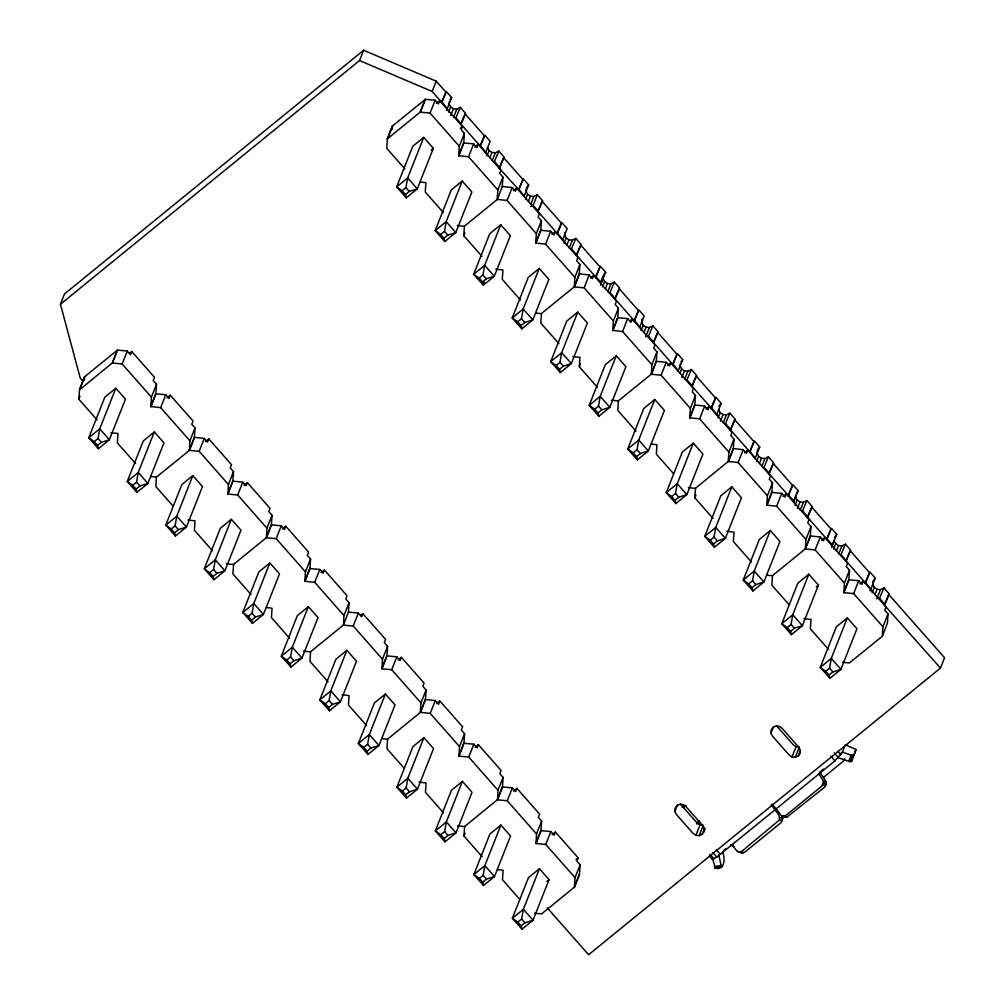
<?xml version="1.0" encoding="UTF-8"?>
<svg xmlns="http://www.w3.org/2000/svg" width="1005" height="1005" viewBox="0 0 1005 1005"><rect width="100%" height="100%" fill="white"/><g stroke="black" fill="none" stroke-linecap="round" stroke-linejoin="round"><path stroke-width="1.5" d="M97.02 419.826L78.855 399.224L79.508 389.827L84.521 376.862L117.422 350.054L127.246 351.072L130.512 354.765L131.781 351.549L154.519 377.34L153.25 380.568L156.504 384.262L155.863 393.659L150.763 406.535L160.662 407.628L189.92 440.818L189.43 450.378L199.166 451.308L228.437 484.498L227.934 494.058L237.683 494.988L266.941 528.178L266.451 537.75L276.187 538.667L305.457 571.858L304.804 581.254L314.703 582.347L343.961 615.537L343.471 625.11L353.207 626.04L382.478 659.23L381.975 668.79L391.724 669.719L420.982 702.91L420.341 712.294L430.228 713.399L459.499 746.589L458.996 756.149L468.745 757.079L498.003 790.269L497.513 799.829L507.249 800.759L536.519 833.949L536.017 843.509L545.765 844.439L575.023 877.629L574.458 887.114L541.557 913.909L534.522 913.168M84.382 380.078L84.521 376.862M150.763 406.535L151.416 397.138L156.504 384.262M189.279 450.215L194.367 437.338L195.02 427.942L191.754 424.248L193.035 421.02L170.297 395.229L167.044 397.88M227.783 493.895L232.884 481.018L233.524 471.621L230.271 467.928L231.539 464.712L208.801 438.909L205.56 441.559M226.439 563.717L233.549 564.546L232.896 573.943L251.062 594.545M233.474 564.471L266.375 537.662L271.4 524.698L272.041 515.301L268.775 511.608L270.056 508.392L247.318 482.588L244.064 485.239M304.804 581.254L309.904 568.378L310.558 558.981L307.291 555.288L308.56 552.072L285.822 526.268L282.581 528.919M343.471 625.11L348.421 612.058L349.062 602.661L345.808 598.967L347.077 595.751L324.339 569.948L321.085 572.599M842.416 662.308L849.376 662.973L882.352 636.253L882.93 626.781L853.66 593.591L843.924 592.661L844.414 583.088L815.156 549.898L805.407 548.981L805.909 539.409L776.639 506.219L766.752 505.126L767.393 495.729L738.135 462.539L728.236 461.446L728.889 452.049L699.618 418.859L689.731 417.766L690.372 408.369L661.114 375.179L651.366 374.249L651.868 364.689L622.598 331.499L612.711 330.394L613.352 321.01L584.093 287.819L574.345 286.89L574.847 277.33L545.577 244.14L535.69 243.034L536.331 233.65L507.073 200.46L497.174 199.354L497.827 189.97L468.556 156.78L458.669 155.675L463.757 142.798L464.411 133.401L461.144 129.708L462.426 126.492L439.688 100.688L438.406 103.917L435.152 100.211L425.404 99.294L392.427 126.014L387.402 138.979L386.762 148.363L404.915 168.966M392.289 129.23L392.503 126.09M381.825 668.614L386.925 655.737L387.578 646.353L384.312 642.647L385.593 639.431L362.843 613.64L360.682 615.399M449.248 101.693L449.097 103.879L450.592 106.869L453.418 108.791L456.823 109.118L460.315 107.397L465.617 113.402L460.968 124.394M458.669 155.675L459.31 146.278L464.411 133.401M420.341 712.294L425.442 699.417L426.082 690.033L422.829 686.327L424.097 683.111L401.359 657.32L398.106 659.958M481.935 256.325L463.782 235.723L464.423 226.339L457.313 225.497M458.845 755.974L463.946 743.097L464.599 733.713L461.333 730.007L462.614 726.791L439.863 701L436.622 703.638M497.324 199.53L502.274 186.478L502.915 177.081L499.661 173.388L500.93 170.172L478.192 144.381L474.95 147.019M482.124 856.637L463.958 836.034L464.611 826.638L457.501 825.809M526.344 187.96L526.118 191.239L527.612 194.241L530.452 196.151L533.843 196.478L537.336 194.756L542.637 200.761L537.989 211.754M464.536 826.55L497.437 799.741L502.462 786.777L503.103 777.393L499.849 773.699L501.118 770.471L478.38 744.68L475.126 747.318M535.69 243.034L540.778 230.158L541.431 220.773L538.165 217.067L539.446 213.851L516.708 188.061L513.455 190.699M564.772 232.733L564.622 234.919L566.129 237.921L568.956 239.831L572.348 240.157L575.852 238.436L581.141 244.454L576.493 255.433M535.866 843.346L540.966 830.469L541.62 821.072L538.353 817.379L539.635 814.151L516.884 788.36L513.643 791.01M541.368 313.61L574.27 286.802L579.295 273.837L579.935 264.453L576.682 260.747L577.95 257.531L555.212 231.74L551.971 234.379M597.473 387.377L579.307 366.775L579.96 357.378L572.85 356.549M600.5 285.244L603.289 276.413M579.483 874.149L574.458 887.114L579.483 874.149L580.124 864.752L576.87 861.059L578.139 857.83L555.401 832.04L552.147 834.69M612.711 330.394L617.811 317.517L618.452 308.133L615.198 304.427L616.467 301.211L593.729 275.42L590.475 278.058M641.718 321.185L641.868 319.012M611.354 400.229L618.314 400.882L651.29 374.161L656.315 361.21L656.969 351.813L653.702 348.119L654.984 344.891L632.233 319.1L630.072 320.859M680.31 363.785L680.159 365.958L681.654 368.961L684.493 370.883L687.885 371.197L691.377 369.488L696.679 375.493L692.03 386.485M689.731 417.766L694.832 404.889L695.473 395.493L692.219 391.799L693.488 388.571L670.75 362.78L667.496 365.431M712.997 518.417L694.844 497.814L695.485 488.417L688.375 487.588M674.858 811.437L675.071 808.259L676.905 805.671L679.87 804.352L683.174 804.666L685.925 806.525L702.746 825.608L704.203 828.522L703.99 831.7L702.143 834.288L699.178 835.607L695.887 835.293L693.136 833.434L676.315 814.352L674.858 811.437L677.408 805.005M706.013 409.11L709.254 406.46L732.004 432.263L730.723 435.479L733.989 439.172L733.336 448.569L728.386 461.609M757.406 450.052L757.18 453.33L758.674 456.32L761.514 458.242L764.906 458.569L768.398 456.848L773.699 462.853L769.051 473.845M766.752 505.126L771.853 492.249L772.493 482.852L769.24 479.159L770.508 475.943L747.77 450.139L744.517 452.79M770.961 733.135L771.187 729.957L773.021 727.369L775.986 726.05L779.29 726.364L782.028 728.223L798.849 747.305L800.319 750.207L800.093 753.386L798.259 755.986L795.294 757.305L791.99 756.991L789.252 755.132L772.418 736.049L770.961 733.135L773.511 726.703M793.586 502.324L795.834 494.824M805.256 548.805L810.357 535.929L811.01 526.532L807.744 522.839L809.025 519.623L786.274 493.819L783.033 496.47M843.773 592.485L848.873 579.609L849.514 570.212L846.26 566.519L847.529 563.303L824.791 537.499L821.537 540.15M872.93 581.091L872.704 584.37L874.212 587.372L877.038 589.282L880.443 589.608L883.935 587.887L889.224 593.892L884.576 604.884M882.352 636.253L887.377 623.288L888.031 613.904L884.764 610.198L886.046 606.982L863.295 581.192L860.054 583.83M732.482 844.489C734.391 847.617 737.431 854.476 742.105 851.084L779.453 819.904L779.139 815.356L771.25 804.93M737.444 851.449L741.904 852.918L745.044 851.989L780.973 822.706L782.795 818.459L782.066 816.261M98.389 448.682L97.56 445.416L101.379 442.3L109.382 439.725L99.759 428.808L88.767 437.765L94.219 441.622L98.038 438.507L99.759 428.808L115.814 388.244L125.449 399.161L109.382 439.725L98.389 448.682L88.767 437.765L104.822 397.201L115.814 388.244M136.894 492.362L136.064 489.096L139.896 485.98L147.898 483.405L138.263 472.488L127.271 481.445L132.723 485.302L136.542 482.186L138.263 472.488L154.33 431.924L163.953 442.841L147.898 483.405L136.894 492.362L127.271 481.445L143.326 440.881L154.33 431.924M175.41 536.042L174.581 532.776L178.4 529.66L186.402 527.085L176.78 516.168L165.787 525.125L171.239 528.982L175.058 525.866L176.78 516.168L192.834 475.604L202.47 486.521L186.402 527.085L175.41 536.042L165.787 525.125L181.842 484.561L192.834 475.604M213.914 579.722L213.098 576.455L216.917 573.34L224.919 570.765L215.284 559.848L204.291 568.805L209.744 572.662L213.563 569.546L215.284 559.848L231.351 519.284L240.974 530.2L224.919 570.765L213.914 579.722L204.291 568.805L220.359 528.241L231.351 519.284M252.431 623.402L251.602 620.148L255.421 617.032L263.423 614.444L253.8 603.528L242.808 612.485L248.26 616.341L252.079 613.226L253.8 603.528L269.855 562.963L279.49 573.88L263.423 614.444L252.431 623.402L242.808 612.485L258.863 571.92L269.855 562.963M290.935 667.081L290.118 663.828L293.937 660.712L301.94 658.124L292.304 647.207L281.312 656.165L286.764 660.021L290.583 656.906L292.304 647.207L308.372 606.643L317.995 617.56L301.94 658.124L290.935 667.081L281.312 656.165L297.38 615.6L308.372 606.643M406.284 197.822L405.455 194.568L409.286 191.453L417.289 188.865L407.653 177.948L396.661 186.905L402.113 190.762L405.932 187.646L407.653 177.948L423.721 137.383L433.343 148.3L417.289 188.865L406.284 197.822L396.661 186.905L412.716 146.341L423.721 137.383M329.452 710.774L328.622 707.507L332.441 704.392L340.444 701.804L330.821 690.887L319.829 699.844L325.281 703.701L329.1 700.598L330.821 690.887L346.876 650.323L356.511 661.24L340.444 701.804L329.452 710.774L319.829 699.844L335.884 659.28L346.876 650.323M444.8 241.514L443.971 238.248L447.79 235.132L455.793 232.544L446.17 221.628L435.178 230.585L440.63 234.441L444.449 231.338L446.17 221.628L462.225 181.063L471.86 191.98L455.793 232.544L444.8 241.514L435.178 230.585L451.232 190.02L462.225 181.063M367.968 754.453L367.139 751.187L370.958 748.072L378.96 745.496L369.325 734.567L358.333 743.524L363.785 747.393L367.604 744.278L369.325 734.567L385.392 694.003L395.015 704.932L378.96 745.496L367.968 754.453L358.333 743.524L374.4 702.96L385.392 694.003M484.46 282.292L483.305 285.194L482.488 281.928L486.307 278.812L494.309 276.237L484.674 265.307L473.682 274.264L479.134 278.134L482.953 275.018L484.674 265.307L500.741 224.743L510.364 235.673L494.309 276.237L483.305 285.194L473.682 274.264L489.736 233.7L500.741 224.743M406.472 798.133L405.643 794.867L409.462 791.752L417.464 789.176L407.842 778.247L396.849 787.216L402.302 791.073L406.12 787.958L407.842 778.247L423.896 737.683L433.532 748.612L417.464 789.176L406.472 798.133L396.849 787.216L412.904 746.652L423.896 737.683M521.821 328.874L520.992 325.607L524.811 322.492L532.813 319.917L523.19 308.987L512.198 317.944L517.65 321.814L521.469 318.698L523.19 308.987L539.245 268.423L548.881 279.352L532.813 319.917L521.821 328.874L512.198 317.944L528.253 277.393L539.245 268.423M444.989 841.813L444.16 838.547L447.979 835.431L455.981 832.856L446.358 821.927L435.353 830.896L440.806 834.753L444.637 831.638L446.358 821.927L462.413 781.375L472.036 792.292L455.981 832.856L444.989 841.813L435.353 830.896L451.421 790.332L462.413 781.375M560.325 372.554L559.509 369.287L563.328 366.172L571.33 363.596L561.695 352.667L550.702 361.637L556.154 365.493L559.973 362.378L561.695 352.667L577.762 312.103L587.385 323.032L571.33 363.596L560.325 372.554L550.702 361.637L566.77 321.072L577.762 312.103M483.493 885.493L482.664 882.227L486.495 879.111L494.485 876.536L484.862 865.619L473.87 874.576L479.322 878.433L483.141 875.317L484.862 865.619L500.917 825.055L510.553 835.972L494.485 876.536L483.493 885.493L473.87 874.576L489.925 834.012L500.917 825.055M598.842 416.233L598.013 412.967L601.832 409.852L609.834 407.276L600.211 396.359L589.219 405.317L594.671 409.173L598.49 406.058L600.211 396.359L616.266 355.795L625.901 366.712L609.834 407.276L598.842 416.233L589.219 405.317L605.274 364.752L616.266 355.795M522.01 929.173L521.18 925.907L524.999 922.791L533.002 920.216L523.379 909.299L512.374 918.256L517.826 922.113L521.658 918.997L523.379 909.299L539.434 868.735L549.057 879.651L533.002 920.216L522.01 929.173L512.374 918.256L528.442 877.692L539.434 868.735M637.358 459.913L636.529 456.647L640.348 453.531L648.351 450.956L638.715 440.039L627.723 448.996L633.175 452.853L636.994 449.738L638.715 440.039L654.783 399.475L664.406 410.392L648.351 450.956L637.358 459.913L627.723 448.996L643.79 408.432L654.783 399.475M675.863 503.593L675.033 500.327L678.852 497.211L686.855 494.636L677.232 483.719L666.24 492.676L671.692 496.533L675.511 493.417L677.232 483.719L693.287 443.155L702.922 454.072L686.855 494.636L675.863 503.593L666.24 492.676L682.295 452.112L693.287 443.155M714.379 547.273L713.55 544.007L717.369 540.891L725.371 538.316L715.748 527.399L704.744 536.356L710.196 540.213L714.027 537.097L715.748 527.399L731.803 486.835L741.426 497.751L725.371 538.316L714.379 547.273L704.744 536.356L720.811 495.792L731.803 486.835M752.883 590.953L752.054 587.699L755.886 584.583L763.875 581.995L754.253 571.079L743.26 580.036L748.712 583.892L752.531 580.777L754.253 571.079L770.307 530.514L779.943 541.431L763.875 581.995L752.883 590.953L743.26 580.036L759.315 539.471L770.307 530.514M791.4 634.632L790.571 631.379L794.39 628.263L802.392 625.675L792.769 614.759L781.764 623.716L787.216 627.572L791.048 624.457L792.769 614.759L808.824 574.194L818.447 585.111L802.392 625.675L791.4 634.632L781.764 623.716L797.832 583.151L808.824 574.194M829.904 678.325L829.075 675.059L832.906 671.943L840.896 669.355L831.273 658.438L820.281 667.395L825.733 671.265L829.552 668.149L831.273 658.438L847.341 617.874L856.964 628.791L840.896 669.355L829.904 678.325L820.281 667.395L836.336 626.831L847.341 617.874M844.677 758.762L843.069 761.438L823.736 777.179M838.396 757.745L848.823 761.375L851.047 755.132L854.2 754.906L855.984 749.466L845.306 744.718L842.115 752.77L834.941 760.835L776.212 808.862L781.651 816.085L786.727 817.291L824.703 787.091L826.437 782.242L819.829 772.016L819.075 773.951L823.497 781.337L821.763 786.174L785.835 815.457L781.651 816.085M848.823 761.375L850.343 761.602L852.567 755.358M850.343 761.602L851.449 761.526L853.672 755.283M855.984 749.466L851.449 761.526M83.151 381.435L80.262 378.156L60.438 304.239L64.521 293.937L363.622 50.25L436.22 81.166L445.856 92.083L441.471 102.724M84.596 376.95L79.508 389.827L112.334 362.931L117.422 350.054M78.855 399.224L79.985 396.359M151.416 397.138L122.145 363.948L112.409 363.019L117.497 350.142M122.145 363.948L127.246 351.072M150.913 406.698L155.863 393.659M160.662 407.628L165.762 394.751L156.014 393.822M170.297 395.229L169.016 398.445L165.762 394.751M189.92 440.818L195.02 427.942M194.455 437.414L189.43 450.378L156.453 477.099L150.8 476.483M199.166 451.308L204.266 438.431L194.367 437.338M208.801 438.909L207.532 442.125L204.266 438.431M60.438 304.239L359.539 60.551L363.622 50.25M228.437 484.498L233.524 471.621M227.934 494.058L232.884 481.018M237.683 494.988L242.783 482.111L233.034 481.181M247.318 482.588L246.037 485.804L242.783 482.111M387.402 138.979L392.427 126.014M387.327 138.891L420.228 112.083L425.329 99.206L420.304 112.171L430.052 113.088L459.31 146.278M441.773 102.384L432.15 91.468L436.22 81.166M430.052 113.088L435.152 100.211M266.941 528.178L272.041 515.301M266.451 537.75L271.4 524.698M441.71 102.548L446.358 91.568L451.647 97.573L446.459 110.525M276.187 538.667L281.287 525.791L271.551 524.874M448.494 112.183L450.592 106.869M285.822 526.268L284.553 529.497L281.287 525.791M450.793 115.437L453.418 108.791M453.67 117.083L456.823 109.118M455.667 118.389L460.315 107.397M460.629 124.457L465.101 113.929L484.36 135.763L479.988 146.403M458.82 155.85L463.757 142.798M468.556 156.78L473.657 143.891L463.921 142.974M305.457 571.858L310.558 558.981M304.955 581.43L309.904 568.378M478.192 144.381L476.923 147.597L473.657 143.891M480.214 146.228L484.862 135.248L490.164 141.253L485.503 152.873M314.703 582.347L319.804 569.471L310.055 568.554M486.998 155.876L489.108 150.549L487.601 147.559M324.339 569.948L323.057 573.177L319.804 569.471M489.824 157.785L491.935 152.471L495.327 152.798L498.832 151.077L504.121 157.082L499.472 168.074M492.174 160.762L495.327 152.798M463.782 235.723L464.913 232.871M494.184 162.069L498.832 151.077M500.05 166.629L503.618 157.609L522.876 179.443L518.492 190.083M497.827 189.97L502.915 177.081M507.073 200.46L512.173 187.583L502.274 186.478M343.961 615.537L349.062 602.661M516.708 188.061L515.427 191.277L512.173 187.583M518.731 189.92L523.379 178.928L528.668 184.933L524.007 196.553M353.207 626.04L358.308 613.151L348.421 612.058M525.514 199.555L527.612 194.241M362.843 613.64L361.574 616.856L358.308 613.151M528.341 201.465L530.452 196.151M530.69 204.455L533.843 196.478M530.653 206.653L533.127 205.397L537.336 194.756M537.65 211.816L542.122 201.289L561.38 223.135L557.009 233.763M536.331 233.65L541.431 220.773M535.841 243.21L540.778 230.158M545.577 244.14L550.677 231.263L540.941 230.333M382.478 659.23L387.578 646.353M381.975 668.79L386.925 655.737M555.212 231.74L553.943 234.956L550.677 231.263M557.235 233.6L561.883 222.607L567.184 228.612L562.524 240.233M391.724 669.719L396.824 656.843L387.076 655.913M564.019 243.235L566.129 237.921M401.359 657.32L400.078 660.536L396.824 656.843M566.858 245.145L568.956 239.831M569.194 248.135L572.348 240.157M571.204 249.428L575.852 238.436M576.167 255.496L580.124 246.263M574.847 277.33L579.935 264.453M574.345 286.89L579.37 273.925M584.093 287.819L589.194 274.943L579.295 273.837M420.982 702.91L426.082 690.033M420.492 712.47L425.442 699.417M593.729 275.42L592.448 278.636L589.194 274.943M595.513 277.455L599.897 266.815L580.639 244.969M595.751 277.28L600.4 266.287L605.688 272.292L601.04 283.284M601.254 280.646L602.837 276.651M430.228 713.399L435.328 700.523L425.592 699.593M602.535 286.915L604.633 281.601L603.138 278.599M439.863 701L438.595 704.216L435.328 700.523M605.362 288.824L607.472 283.511L610.864 283.837L614.357 282.129L619.658 288.134L615.01 299.113M607.711 291.814L610.864 283.837M579.307 366.775L580.438 363.911M609.708 293.108L614.357 282.129M614.671 299.189L619.143 288.649L638.401 310.495L634.029 321.135M613.352 321.01L618.452 308.133M612.862 330.57L617.811 317.517M622.598 331.499L627.698 318.623L617.962 317.693M459.499 746.589L464.599 733.713M458.996 756.149L463.946 743.097M632.233 319.1L630.964 322.316L627.698 318.623M634.255 320.959L638.904 309.967L644.205 315.972L639.544 327.592M468.745 757.079L473.845 744.202L464.096 743.273M641.039 330.595L643.15 325.281L641.642 322.278M478.38 744.68L477.099 747.896L473.845 744.202M643.878 332.517L645.976 327.19L649.368 327.517L652.873 325.808L658.162 331.813L653.514 342.793M645.687 336.826L649.368 327.517M648.225 336.788L652.873 325.808M653.187 342.868L657.659 332.328L676.918 354.175L672.533 364.815M463.958 836.034L465.089 833.17M651.868 364.689L656.969 351.813M651.366 374.249L656.315 361.21M661.114 375.179L666.215 362.303L656.466 361.373M498.003 790.269L503.103 777.393M497.513 799.829L502.462 786.777M670.75 362.78L669.468 365.996L666.215 362.303M672.772 364.639L677.42 353.647L682.709 359.652L678.048 371.285M507.249 800.759L512.349 787.882L502.613 786.953M680.084 372.943L681.654 368.961M516.884 788.36L515.615 791.576L512.349 787.882M681.855 377.516L684.493 370.883M684.732 379.174L687.885 371.197M686.729 380.468L691.377 369.488M691.691 386.548L696.176 376.008L715.422 397.854L711.05 408.495M690.372 408.369L695.473 395.493M689.882 417.929L694.832 404.889M699.618 418.859L704.719 405.982L694.983 405.053M536.519 833.949L541.62 821.072M536.017 843.509L540.966 830.469M709.254 406.46L707.985 409.676L704.719 405.982M711.276 408.319L715.924 397.327L721.226 403.332L716.565 414.965M545.765 844.439L550.866 831.562L541.117 830.633M718.06 417.954L720.17 412.64L718.663 409.651M555.401 832.04L554.119 835.256L550.866 831.562M720.371 421.208L722.997 414.563L726.401 414.877L729.894 413.168L735.183 419.173L730.534 430.165M723.236 422.854L726.401 414.877M694.844 497.814L695.975 494.95M725.246 424.16L729.894 413.168M730.208 430.228L734.68 419.688L753.938 441.534L749.554 452.175M728.889 452.049L733.989 439.172M738.135 462.539L743.235 449.662L733.336 448.569L728.236 461.446L695.41 488.33M575.023 877.629L580.124 864.752M747.77 450.139L746.489 453.356L743.235 449.662M749.793 451.999L754.441 441.007L759.73 447.024L755.069 458.644M756.577 461.634L758.674 456.32M759.403 463.556L761.514 458.242M761.752 466.534L764.906 458.569M763.75 467.84L768.398 456.848M768.725 473.908L773.197 463.38L792.442 485.214L788.071 495.854M767.393 495.729L772.493 482.852M766.903 505.301L771.853 492.249M776.639 506.219L781.739 493.342L772.003 492.425M786.274 493.819L785.006 497.048L781.739 493.342M788.297 495.679L792.945 484.699L798.246 490.704L793.598 501.683M795.081 505.314L797.191 500L795.684 497.01M797.392 508.568L800.018 501.922L803.422 502.249L806.915 500.528L812.203 506.533L807.555 517.525M800.256 510.213L803.422 502.249M802.266 511.52L806.915 500.528M807.229 517.588L811.186 508.342M805.909 539.409L811.01 526.532M805.407 548.981L810.432 536.017M695.887 835.293L699.957 824.992L703.261 825.306L699.178 835.607M702.143 834.288L704.693 827.856M815.156 549.898L820.256 537.022L810.357 535.929M703.99 831.7L705.008 829.125M824.791 537.499L823.51 540.728L820.256 537.022M826.575 539.534L830.959 528.894L811.701 507.06M826.813 539.358L831.462 528.379L836.763 534.384L832.102 545.376M831.562 547.336L834.2 540.69L835.695 543.68L838.534 545.602L841.926 545.929L845.419 544.207L850.72 550.212L846.072 561.205M833.597 549.006L835.695 543.68M836.424 550.916L838.534 545.602M838.773 553.893L841.926 545.929M840.77 555.2L845.419 544.207M845.745 561.267L850.217 550.74L869.463 572.574L865.091 583.214M844.414 583.088L849.514 570.212M843.924 592.661L848.873 579.609M853.66 593.591L858.76 580.702L849.024 579.784M791.99 756.991L796.073 746.69L799.364 747.004L795.294 757.305M863.295 581.192L862.026 584.408L858.76 580.702M865.318 583.051L869.978 572.059L875.267 578.063L870.079 591.015M798.259 755.986L800.294 750.836M872.101 592.686L874.212 587.372M874.94 594.596L877.038 589.282M876.749 598.905L880.443 589.608M879.287 598.88L883.935 587.887M885.154 603.44L888.722 594.42L944.562 657.76L940.479 668.061L588.603 954.75L547.235 907.829M882.93 626.781L888.031 613.904M449.951 99.709L451.647 97.573M526.972 187.068L528.668 184.933M603.364 275.332L605.688 272.292M681.013 361.8L682.709 359.652M718.889 406.372L721.226 403.332M758.034 449.16L759.73 447.024M796.538 492.839L798.246 490.704M834.426 537.411L836.763 534.384M873.571 580.199L875.267 578.063M129.62 353.308L131.781 351.549M436.434 103.339L439.688 100.688M446.999 108.553L442.15 102.196M431.145 150.097L433.343 148.3M460.265 128.251L462.426 126.492M485.516 152.245L480.654 145.876M464.348 226.251L497.249 199.442M524.02 195.925L519.17 189.556M562.536 239.605L557.675 233.235M639.557 326.964L634.695 320.595M310.495 651.83L343.396 625.022M678.061 370.644L673.212 364.275M716.578 414.324L711.716 407.967M387.515 739.19L420.417 712.382M755.082 458.004L750.233 451.647M772.43 575.702L805.332 548.893M816.248 586.907L818.447 585.111M870.619 589.056L865.77 582.686M546.858 881.448L549.057 879.651M575.978 859.602L578.139 857.83M682.169 807.342L684.531 805.42M683.501 807.568L686.139 805.42M697.143 823.045L699.782 820.897M696.754 824.075L698.827 822.379L698.098 820.633M840.293 753.813L842.378 752.129L851.047 755.132M723.55 850.456L725.974 848.484M821.047 771.023L823.472 769.051M709.392 855.908L712.432 859.35L716.829 857.064L775.345 809.565M712.784 859.35L715.321 868.056M715.07 868.22C725.371 870.481 725.045 858.308 722.733 852.077M499.146 168.137L518.794 189.757M884.249 604.947L940.479 668.061M714.304 866.536L721.075 865.456L721.841 867.127M714.706 867.679L721.477 866.599M420.191 181.955L425.919 182.659L425.266 192.043L443.431 212.645M495.817 269.177L502.94 270.018L502.286 279.403L520.452 300.005M535.728 312.995L541.444 313.698L540.803 323.095L558.956 343.685M651.253 444.034L656.981 444.738L656.328 454.134L673.488 473.594M110.902 432.678L118.012 433.507L117.371 442.904L135.524 463.506M726.891 531.268L734.002 532.097L733.349 541.494L751.514 562.096M187.922 520.037L195.033 520.866L194.392 530.263L212.545 550.866M766.79 575.086L772.506 575.79L771.865 585.174L789.013 604.633M803.912 618.628L811.022 619.469L810.369 628.854L828.535 649.456M266.338 607.535L272.054 608.239L271.413 617.623L289.566 638.225M303.46 651.077L310.57 651.918L309.917 661.303L328.082 681.905M341.964 694.756L349.074 695.598L348.434 704.982L366.586 725.585M381.862 738.575L387.591 739.278L386.938 748.662L404.098 768.122M418.985 782.129L426.095 782.958L425.454 792.355L443.62 812.945M497.4 869.614L503.116 870.317L502.475 879.714L519.623 899.174M823.497 781.337L826.437 782.242M823.522 783.121L826.462 784.026M822.907 784.83L825.846 785.734M783.787 816.387L786.727 817.291M779.855 817.555L782.795 818.459M779.453 819.904L782.393 820.821M740.597 851.888L743.537 852.793M740.384 852.353L741.904 852.918M359.539 60.551L432.15 91.468M734.19 847.253L730.522 844.702M489.108 150.549L491.935 152.471M604.633 281.601L607.472 283.511M643.15 325.281L645.976 327.19M720.17 412.64L722.997 414.563M797.191 500L800.018 501.922M796.073 746.69L793.322 744.831L776.501 725.748M699.957 824.992L697.219 823.133L680.398 804.05M782.933 815.558L784.591 816.99M456.107 118.025L461.408 124.03M494.623 161.704L499.912 167.722M533.127 205.397L538.429 211.402M571.644 249.077L576.933 255.082M596.191 276.915L601.48 282.92M610.148 292.757L615.449 298.761M648.665 336.436L653.953 342.441M687.169 380.116L692.47 386.121M725.685 423.796L730.974 429.801M764.189 467.476L769.491 473.481M788.737 495.327L794.038 501.332M802.706 511.156L807.995 517.16M827.253 539.007L832.542 545.011M841.21 554.835L846.512 560.84M879.727 598.515L885.016 604.533M461.031 124.231L480.277 146.064M538.052 211.59L557.298 233.436M576.556 255.27L595.814 277.116M615.073 298.95L634.331 320.796M653.577 342.63L672.835 364.476M692.093 386.322L711.352 408.156M730.597 430.002L749.856 451.835M769.114 473.682L788.372 495.515M807.618 517.361L826.876 539.195M846.135 561.041L865.393 582.875M618.314 400.882L617.824 410.455L635.977 431.057M405.932 187.646L409.286 191.453M444.449 231.338L447.79 235.132M482.953 275.018L486.307 278.812M521.469 318.698L524.811 322.492M559.973 362.378L563.328 366.172M598.49 406.058L601.832 409.852M636.994 449.738L640.348 453.531M675.511 493.417L678.852 497.211M714.027 537.097L717.369 540.891M752.531 580.777L755.886 584.583M791.048 624.457L794.39 628.263M829.552 668.149L832.906 671.943M402.113 190.762L405.455 194.568M440.63 234.441L443.971 238.248M479.134 278.134L482.488 281.928M517.65 321.814L520.992 325.607M556.154 365.493L559.509 369.287M594.671 409.173L598.013 412.967M633.175 452.853L636.529 456.647M671.692 496.533L675.033 500.327M710.196 540.213L713.55 544.007M748.712 583.892L752.054 587.699M787.216 627.572L790.571 631.379M825.733 671.265L829.075 675.059M837.818 751.275L840.858 754.717M834.288 752.959L838.333 757.544M830.896 756.25L834.941 760.835M772.116 804.226L776.212 808.862M716.276 849.728L720.359 854.363M712.784 852.479L716.829 857.064M709.995 854.225L714.04 858.823M156.365 477.023L155.876 486.583L173.036 506.043M98.038 438.507L101.379 442.3M136.542 482.186L139.896 485.98M175.058 525.866L178.4 529.66M213.563 569.546L216.917 573.34M252.079 613.226L255.421 617.032M290.583 656.906L293.937 660.712M329.1 700.598L332.441 704.392M367.604 744.278L370.958 748.072M406.12 787.958L409.462 791.752M444.637 831.638L447.979 835.431M483.141 875.317L486.495 879.111M521.658 918.997L524.999 922.791M94.219 441.622L97.56 445.416M132.723 485.302L136.064 489.096M171.239 528.982L174.581 532.776M209.744 572.662L213.098 576.455M248.26 616.341L251.602 620.148M286.764 660.021L290.118 663.828M325.281 703.701L328.622 707.507M363.785 747.393L367.139 751.187M402.302 791.073L405.643 794.867M440.806 834.753L444.16 838.547M479.322 878.433L482.664 882.227M517.826 922.113L521.18 925.907M712.244 858.584L712.432 859.35M721.075 865.456L718.902 855.092M698.827 822.379L698.89 823.51"/></g></svg>
